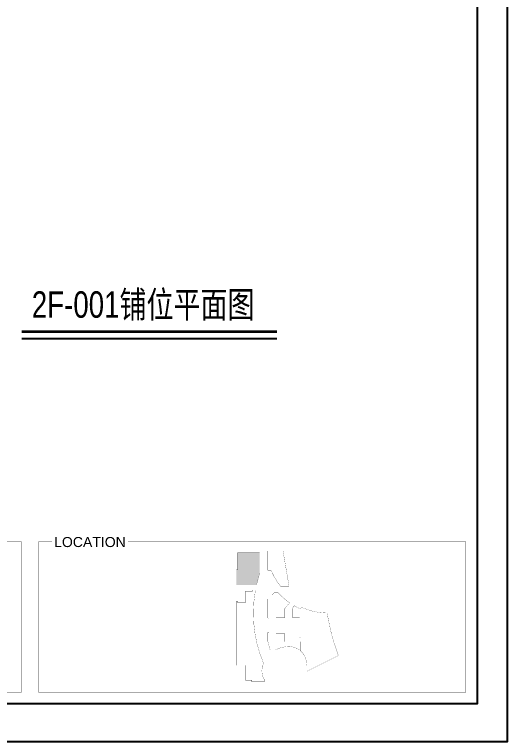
# Model space of a CAD drawing. Extents: x 30918 to 70834, y 132794 to 161021.
# Drawn here: x 61503 to 70834, y 132794 to 146569 of the extents above; entities that cross this region are included whole.
import ezdxf

# ---------------------------------------------------------------- set-up
doc = ezdxf.new("R2010")
doc.units = 0
doc.header["$LTSCALE"] = 1000
doc.layers.add('0-土建-窗', color=4, linetype='Continuous')
doc.layers.add('01-CCI-租户面积', color=6, linetype='Continuous')
doc.styles.get("Standard").update_dxf_attribs({"font": 'arial.ttf', "width": 0.75})

# ---------------------------------------------------------------- blocks, each defined once
blk = doc.blocks.new('A$C27afb5a2')
h = blk.add_hatch(color=7)
h.dxf.hatch_style = 1
h.paths.add_polyline_path([(-2902, 2030), (-2902, 12853), (-14502, 12853), (-14502, 3873), (-15152, 3873), (-15152, -4127), (-4526, -4127)])
at = {"layer": '01-CCI-租户面积', "color": 7, "const_width": 100}
blk.add_lwpolyline([(-2902, 12853), (-2902, 2030), (-4526, -4127), (-15152, -4127), (-15152, 3873), (-14502, 3873), (-14502, 12853), (-2902, 12853)], dxfattribs=at)
for points in [[(12577, -4727), (8005, -4727, -0.0616637), (3071, 3673), (2224, 3673), (1424, 3673), (1425, 4473), (1425, 13773), (9388, 13773), (12577, -4727)], [(-5117, -6777), (-6800, -6777), (-6800, -7577), (-10525, -7577), (-10525, -13477), (-14412, -13477), (-14412, -12827), (-15225, -12825), (-15225, -46427), (-10325, -46427), (-10325, -54227), (-6975, -54227), (-6975, -54227), (-6975, -55141), (-495, -55133), (-495, -55133), (-495, -53842, -0.2514815), (-798, -45407, -0.0835194), (-5951, -24569, -0.0636923), (-5117, -6777, 0.2588806)], [(12822, -13490, -0.0585512), (6524, -7853), (5057, -7853), (1375, -11535), (1375, -21527), (1981, -21527), (1984, -29077), (1375, -29077), (1375, -30092), (1375, -30092), (1365, -33645), (2613, -38327), (5476, -38327, -0.1119735), (12051, -36499, -0.1598672), (17971, -38276), (18625, -38819), (18625, -33977), (10025, -33977), (10025, -29427), (9824, -29427), (5675, -29427), (5675, -21227), (10325, -21227), (10325, -16592), (12826, -13485)], [(18625, -38811, -0.0171213), (20182, -40529, -0.135394), (21869, -45906, 0.00253), (21859, -49616), (38488, -41302), (37059, -36930), (36364, -35053), (35462, -31977), (34524, -28383), (33244, -22463), (32628, -18894, -0.0163116), (27748, -18449, -0.056252), (20255, -16342, -0.0093958), (19068, -15834), (18625, -16786), (15269, -15052), (14175, -16743), (14175, -21024), (18175, -21024), (18175, -28114), (18175, -28403), (18175, -29716), (18175, -29427), (18175, -31977), (18525, -31977), (18525, -33977), (18625, -33977), (18625, -38811)]]:
    blk.add_lwpolyline(points, format="xyb", dxfattribs=at)

msp = doc.modelspace()

# ---------------------------------------------------------------- linework, layer by layer
msp.add_lwpolyline([(31487.9, 160307.9), (70264.2, 160307.9), (70264.2, 133506.7), (31487.9, 133506.7)], close=True)
for points in [[(68933.7, 132793.9), (70834.5, 132793.9), (70834.5, 159119.9)], [(61638.9, 140427), (66469.2, 140427)], [(30917.7, 134694.7), (30917.7, 132793.9), (68933.7, 132793.9)]]:
    msp.add_lwpolyline(points)
for points, const_width in [([(61638.9, 140558.4), (66469.2, 140558.4)], 50), ([(47535.1, 136577.3), (61634.4, 136577.3), (61634.4, 133726.7), (46193.5, 133726.7), (46193.5, 136577.3), (46450, 136577.3)], 4.75), ([(63648.7, 136577.3), (70044.2, 136577.3), (70044.2, 133726.7), (61955.8, 133726.7), (61955.8, 136577.3), (62212.2, 136577.3)], 4.75)]:
    msp.add_lwpolyline(points, dxfattribs=dict(const_width=const_width))

# ---------------------------------------------------------------- block references
at = {"layer": '0-土建-窗', "color": 6, "xscale": 0.03600000000000001, "yscale": 0.03600000000000001, "zscale": 0.03600000000000001}
msp.add_blockref('A$C27afb5a2', (66247.3, 135907.1), dxfattribs=at)

# ---------------------------------------------------------------- texts
msp.add_text('LOCATION', height=190.08).set_placement((62251.6, 136477.9))
at = {"insert": (61829.6, 141323.7), "char_height": 500, "attachment_point": 1}
msp.add_mtext_dynamic_manual_height_columns('\\pxt11;2F-001{\\fSimSun|b0|i0|c134|p54;铺位平面图}', width=6808.082, gutter_width=1, heights=[0], dxfattribs=at)

doc.saveas('drawing.dxf')
